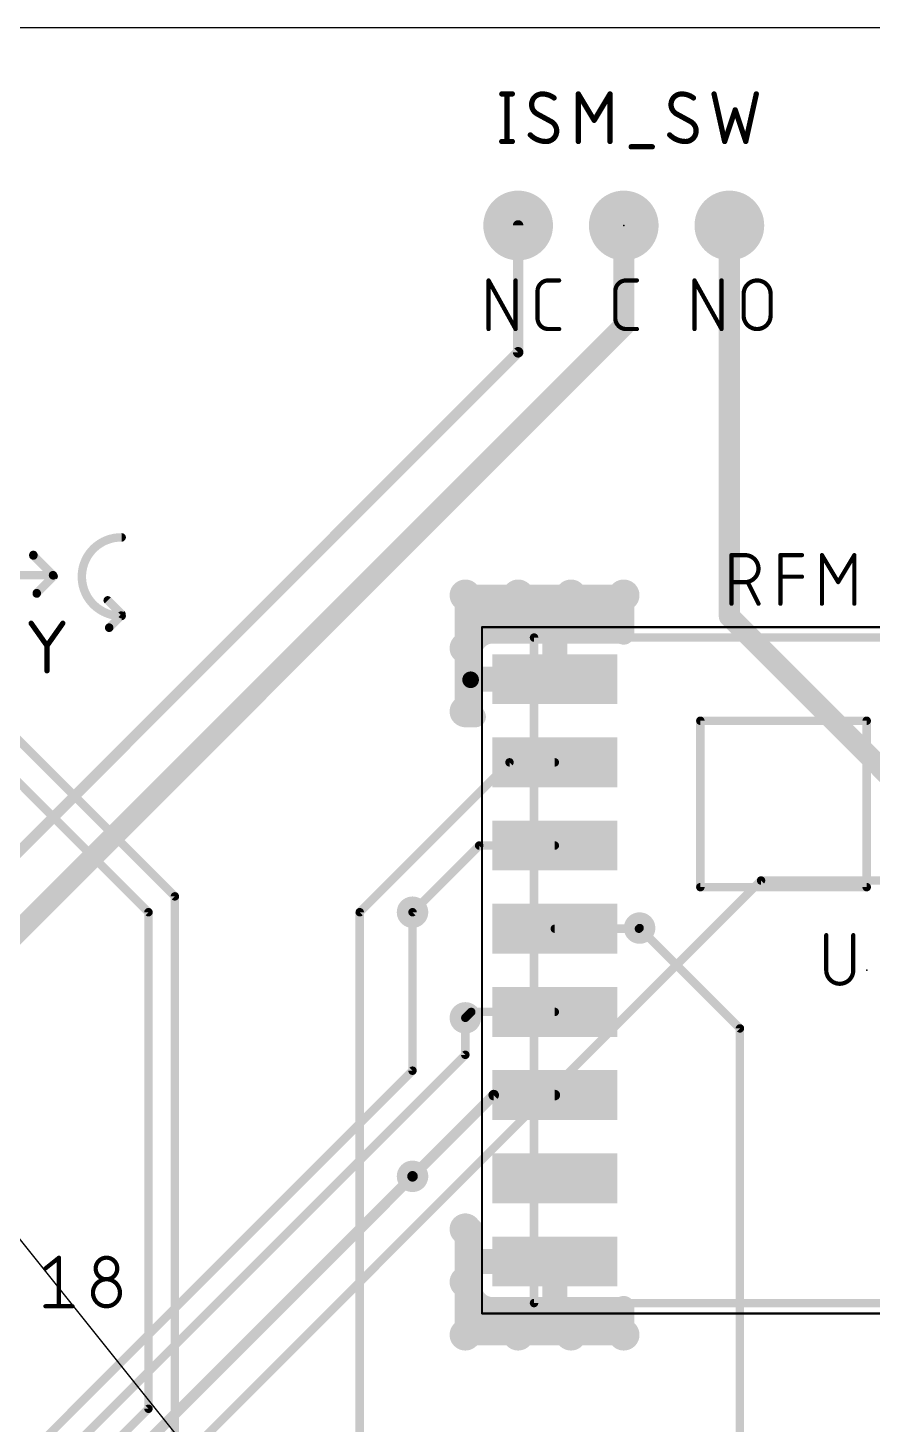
# Model space of a CAD drawing. Extents: x 0 to 102, y 0 to 61.
# Drawn here: x 65.68 to 85.98, y 27.06 to 60.63 of the extents above; entities that cross this region are included whole.
import ezdxf

# ---------------------------------------------------------------- set-up
doc = ezdxf.new("R2010")
doc.units = 0
for name, color, linetype in [('1', 12, 'CONTINUOUS'), ('15', 30, 'CONTINUOUS'), ('16', 132, 'CONTINUOUS'), ('17', 110, 'CONTINUOUS'), ('18', 110, 'CONTINUOUS'), ('19', 53, 'CONTINUOUS'), ('20', 31, 'CONTINUOUS'), ('21', 253, 'CONTINUOUS'), ('23', 53, 'CONTINUOUS'), ('25', 253, 'CONTINUOUS'), ('39', 12, 'CONTINUOUS'), ('51', 253, 'CONTINUOUS')]:
    doc.layers.add(name, color=color, linetype=linetype)

# ---------------------------------------------------------------- blocks, each defined once
blk = doc.blocks.new('RECT')
blk.add_solid([(-0.5, -0.5), (0.5, -0.5), (-0.5, 0.5), (0.5, 0.5)])
blk = doc.blocks.new('ROUNDP')
at = {"const_width": 0.5}
blk.add_lwpolyline([(0, -0.25, 1), (0, 0.25, 1), (0, -0.25)], format="xyb", dxfattribs=at)
blk = doc.blocks.new('ROUNDV')
at = {"const_width": 0.5}
blk.add_lwpolyline([(0, -0.25, 1), (0, 0.25, 1), (0, -0.25)], format="xyb", dxfattribs=at)

msp = doc.modelspace()

# ---------------------------------------------------------------- linework, layer by layer
at = {"layer": '1'}
for points, const_width in [([(82.55, 55.88), (82.55, 46.482)], 0.508), ([(69.215, 39.751), (58.2436, 50.7224)], 0.2032), ([(68.58, 39.37), (57.785, 50.165)], 0.2032), ([(76.2, 44.069), (76.2, 46.99)], 0.508), ([(76.2, 46.99), (80.01, 46.99)], 0.508), ([(80.01, 46.99), (80.01, 46.0566)], 0.508), ([(76.2, 46.736), (80.01, 46.736)], 0.508), ([(82.55, 46.482), (90.059, 38.973)], 0.508), ([(76.2, 46.228), (80.01, 46.228)], 0.508), ([(76.7851, 46.081), (76.6559, 46.0464)], 0.508), ([(78.306, 46.081), (76.7851, 46.081)], 0.508), ([(78.306, 45.019), (78.306, 46.081)], 0.508), ([(79.9189, 46.081), (78.398, 46.081)], 0.508), ([(78.398, 46.081), (78.398, 45.019)], 0.508), ([(80.01, 46.0566), (79.9189, 46.081)], 0.508), ([(76.3786, 45.7691), (76.344, 45.6399)], 0.508), ([(76.4455, 45.8849), (76.3786, 45.7691)], 0.508), ([(76.5401, 45.9795), (76.4455, 45.8849)], 0.508), ([(76.6559, 46.0464), (76.5401, 45.9795)], 0.508), ([(76.2, 45.72), (76.3655, 45.72)], 0.508), ([(76.344, 45.6399), (76.344, 45.019)], 0.508), ([(78.306, 45.72), (78.398, 45.72)], 0.508), ([(76.2, 45.212), (76.344, 45.212)], 0.508), ([(78.306, 45.212), (78.398, 45.212)], 0.508), ([(76.344, 45.019), (78.306, 45.019)], 0.508), ([(78.306, 44.927), (76.344, 44.927)], 0.508), ([(76.344, 44.927), (76.344, 44.3061)], 0.508), ([(78.306, 45.019), (78.306, 44.927)], 0.508), ([(78.398, 45.019), (78.306, 45.019)], 0.508), ([(76.2, 44.704), (76.344, 44.704)], 0.508), ([(76.2, 44.196), (76.3735, 44.196)], 0.508), ([(76.4409, 44.069), (76.2, 44.069)], 0.508), ([(76.344, 44.3061), (76.3786, 44.1769)], 0.508), ([(76.3786, 44.1769), (76.4409, 44.069)], 0.508), ([(77.263, 42.973), (73.66, 39.37)], 0.2032), ([(78.352, 42.973), (77.263, 42.973)], 0.2032), ([(76.533, 40.973), (74.93, 39.37)], 0.2032), ([(78.352, 40.973), (76.533, 40.973)], 0.2032), ([(69.215, 26.797), (69.215, 39.751)], 0.2032), ([(68.58, 27.432), (68.58, 39.37)], 0.2032), ([(73.66, 39.37), (73.66, 22.352)], 0.2032), ([(78.352, 38.973), (80.375, 38.973)], 0.2032), ([(80.375, 38.973), (80.391, 38.989)], 0.2032), ([(76.343, 36.973), (76.2, 36.83)], 0.2032), ([(78.352, 36.973), (76.343, 36.973)], 0.2032), ([(76.883, 34.973), (74.93, 33.02)], 0.254), ([(78.352, 34.973), (76.883, 34.973)], 0.254), ([(76.2, 29.21), (76.2, 31.75)], 0.508), ([(76.2, 31.75), (76.3735, 31.75)], 0.508), ([(76.3735, 31.75), (76.344, 31.6399)], 0.508), ([(76.344, 31.6399), (76.344, 31.019)], 0.508), ([(76.2, 31.496), (76.344, 31.496)], 0.508), ([(76.2, 30.988), (78.306, 30.988)], 0.508), ([(76.344, 31.019), (78.306, 31.019)], 0.508), ([(78.306, 31.019), (78.306, 30.927)], 0.508), ([(78.306, 30.927), (76.344, 30.927)], 0.508), ([(76.344, 30.927), (76.344, 30.3061)], 0.508), ([(78.306, 29.865), (78.306, 30.927)], 0.508), ([(78.306, 30.927), (78.398, 30.927)], 0.508), ([(78.398, 30.927), (78.398, 29.865)], 0.508), ([(76.2, 30.48), (76.344, 30.48)], 0.508), ([(76.344, 30.3061), (76.3786, 30.1769)], 0.508), ([(78.306, 30.48), (78.398, 30.48)], 0.508), ([(76.2, 29.972), (76.5346, 29.972)], 0.508), ([(76.3786, 30.1769), (76.4455, 30.0611)], 0.508), ([(76.4455, 30.0611), (76.5401, 29.9665)], 0.508), ([(76.5401, 29.9665), (76.6559, 29.8996)], 0.508), ([(78.306, 29.972), (78.398, 29.972)], 0.508), ([(76.6559, 29.8996), (76.7851, 29.865)], 0.508), ([(76.7851, 29.865), (78.306, 29.865)], 0.508), ([(78.398, 29.865), (79.9189, 29.865)], 0.508), ([(79.9189, 29.865), (80.01, 29.8894)], 0.508), ([(80.01, 29.8894), (80.01, 29.21)], 0.508), ([(76.2, 29.464), (80.01, 29.464)], 0.508), ([(80.01, 29.21), (76.2, 29.21)], 0.508), ([(60.96, 19.812), (68.58, 27.432)], 0.2032)]:
    msp.add_lwpolyline(points, dxfattribs=dict(at, const_width=const_width))
for points, const_width in [([(82.677, 55.88, 1), (82.423, 55.88)], 0.254), ([(76.327, 46.99, 1), (76.073, 46.99)], 0.254), ([(76.2, 47.117, 1), (76.2, 46.863)], 0.254), ([(80.137, 46.99, 1), (79.883, 46.99)], 0.254), ([(80.01, 46.863, 1), (80.01, 47.117)], 0.254), ([(76.2, 46.863, 1), (76.2, 46.609)], 0.254), ([(80.01, 46.609, 1), (80.01, 46.863)], 0.254), ([(82.6398, 46.5718, 1), (82.4602, 46.3922)], 0.254), ([(76.2, 46.355, 1), (76.2, 46.101)], 0.254), ([(76.7851, 46.208, 1), (76.7851, 45.954)], 0.254), ([(76.818, 45.9583, 1), (76.7522, 46.2037)], 0.254), ([(78.433, 46.081, 1), (78.179, 46.081)], 0.254), ([(78.398, 46.208, 1), (78.398, 45.954)], 0.254), ([(78.525, 46.081, 1), (78.271, 46.081)], 0.254), ([(78.306, 45.954, 1), (78.306, 46.208)], 0.254), ([(79.9517, 46.2037, 1), (79.886, 45.9583)], 0.254), ([(79.9189, 45.954, 1), (79.9189, 46.208)], 0.254), ([(80.01, 46.101, 1), (80.01, 46.355)], 0.254), ([(82.423, 46.482, 1), (82.677, 46.482)], 0.254), ([(76.5013, 45.7362, 1), (76.2559, 45.8019)], 0.254), ([(76.3557, 45.9747, 1), (76.5353, 45.7951)], 0.254), ([(76.5555, 45.8214, 1), (76.3355, 45.9484)], 0.254), ([(76.4766, 46.0895, 1), (76.6036, 45.8695)], 0.254), ([(76.6299, 45.8897, 1), (76.4503, 46.0693)], 0.254), ([(76.623, 46.1691, 1), (76.6888, 45.9237)], 0.254), ([(76.7194, 45.9364, 1), (76.5924, 46.1564)], 0.254), ([(79.883, 46.0566, 1), (80.137, 46.0566)], 0.254), ([(79.9771, 45.9339, 1), (80.0429, 46.1793)], 0.254), ([(76.2, 45.847, 1), (76.2, 45.593)], 0.254), ([(76.471, 45.6399, 1), (76.217, 45.6399)], 0.254), ([(76.2213, 45.6727, 1), (76.4667, 45.607)], 0.254), ([(76.2686, 45.8326, 1), (76.4886, 45.7056)], 0.254), ([(76.3655, 45.593, 1), (76.3655, 45.847)], 0.254), ([(78.306, 45.847, 1), (78.306, 45.593)], 0.254), ([(78.398, 45.593, 1), (78.398, 45.847)], 0.254), ([(76.2, 45.339, 1), (76.2, 45.085)], 0.254), ([(76.344, 45.085, 1), (76.344, 45.339)], 0.254), ([(78.306, 45.339, 1), (78.306, 45.085)], 0.254), ([(78.398, 45.085, 1), (78.398, 45.339)], 0.254), ([(76.344, 45.146, 1), (76.344, 44.892)], 0.254), ([(76.344, 45.054, 1), (76.344, 44.8)], 0.254), ([(76.471, 44.927, 1), (76.217, 44.927)], 0.254), ([(76.217, 45.019, 1), (76.471, 45.019)], 0.254), ([(78.433, 45.019, 1), (78.179, 45.019)], 0.254), ([(78.306, 45.146, 1), (78.306, 44.892)], 0.254), ([(78.179, 45.019, 1), (78.433, 45.019)], 0.254), ([(78.179, 44.927, 1), (78.433, 44.927)], 0.254), ([(78.271, 45.019, 1), (78.525, 45.019)], 0.254), ([(78.306, 44.892, 1), (78.306, 45.146)], 0.254), ([(78.306, 44.8, 1), (78.306, 45.054)], 0.254), ([(78.398, 44.892, 1), (78.398, 45.146)], 0.254), ([(76.2, 44.831, 1), (76.2, 44.577)], 0.254), ([(76.344, 44.577, 1), (76.344, 44.831)], 0.254), ([(76.2, 44.323, 1), (76.2, 44.069)], 0.254), ([(76.2, 44.196, 1), (76.2, 43.942)], 0.254), ([(76.4667, 44.339, 1), (76.2213, 44.2732)], 0.254), ([(76.217, 44.3061, 1), (76.471, 44.3061)], 0.254), ([(76.4886, 44.2404, 1), (76.2686, 44.1134)], 0.254), ([(76.2559, 44.144, 1), (76.5013, 44.2098)], 0.254), ([(76.3735, 44.069, 1), (76.3735, 44.323)], 0.254), ([(76.4409, 43.942, 1), (76.4409, 44.196)], 0.254), ([(76.073, 44.069, 1), (76.327, 44.069)], 0.254), ([(76.3309, 44.0055, 1), (76.5509, 44.1325)], 0.254), ([(77.263, 43.0238, 1), (77.263, 42.9222)], 0.1016), ([(77.2989, 42.9371, 1), (77.2271, 43.0089)], 0.1016), ([(78.352, 42.9222, 1), (78.352, 43.0238)], 0.1016), ([(76.533, 41.0238, 1), (76.533, 40.9222)], 0.1016), ([(76.5689, 40.9371, 1), (76.4971, 41.0089)], 0.1016), ([(78.352, 40.9222, 1), (78.352, 41.0238)], 0.1016), ([(69.2658, 39.751, 1), (69.1642, 39.751)], 0.1016), ([(69.1791, 39.7151, 1), (69.2509, 39.7869)], 0.1016), ([(68.6308, 39.37, 1), (68.5292, 39.37)], 0.1016), ([(68.5441, 39.3341, 1), (68.6159, 39.4059)], 0.1016), ([(73.7108, 39.37, 1), (73.6092, 39.37)], 0.1016), ([(73.6241, 39.4059, 1), (73.6959, 39.3341)], 0.1016), ([(74.8941, 39.4059, 1), (74.9659, 39.3341)], 0.1016), ([(78.352, 39.0238, 1), (78.352, 38.9222)], 0.1016), ([(80.3391, 39.0089, 1), (80.4109, 38.9371)], 0.1016), ([(80.4269, 38.9531, 1), (80.3551, 39.0249)], 0.1016), ([(80.375, 38.9222, 1), (80.375, 39.0238)], 0.1016), ([(76.343, 37.0238, 1), (76.343, 36.9222)], 0.1016), ([(76.3789, 36.9371, 1), (76.3071, 37.0089)], 0.1016), ([(78.352, 36.9222, 1), (78.352, 37.0238)], 0.1016), ([(76.1641, 36.8659, 1), (76.2359, 36.7941)], 0.1016), ([(76.883, 35.0365, 1), (76.883, 34.9095)], 0.127), ([(76.9279, 34.9281, 1), (76.8381, 35.0179)], 0.127), ([(78.352, 34.9095, 1), (78.352, 35.0365)], 0.127), ([(74.8851, 33.0649, 1), (74.9749, 32.9751)], 0.127), ([(76.327, 31.75, 1), (76.073, 31.75)], 0.254), ([(76.2, 31.877, 1), (76.2, 31.623)], 0.254), ([(76.471, 31.6399, 1), (76.217, 31.6399)], 0.254), ([(76.4962, 31.7171, 1), (76.2508, 31.7829)], 0.254), ([(76.3735, 31.623, 1), (76.3735, 31.877)], 0.254), ([(76.2, 31.623, 1), (76.2, 31.369)], 0.254), ([(76.2213, 31.6727, 1), (76.4667, 31.607)], 0.254), ([(76.344, 31.369, 1), (76.344, 31.623)], 0.254), ([(76.2, 31.115, 1), (76.2, 30.861)], 0.254), ([(76.344, 31.146, 1), (76.344, 30.892)], 0.254), ([(78.433, 31.019, 1), (78.179, 31.019)], 0.254), ([(78.306, 30.892, 1), (78.306, 31.146)], 0.254), ([(78.306, 30.861, 1), (78.306, 31.115)], 0.254), ([(76.344, 31.054, 1), (76.344, 30.8)], 0.254), ([(76.471, 30.927, 1), (76.217, 30.927)], 0.254), ([(76.217, 31.019, 1), (76.471, 31.019)], 0.254), ([(78.433, 30.927, 1), (78.179, 30.927)], 0.254), ([(78.306, 31.054, 1), (78.306, 30.8)], 0.254), ([(78.179, 30.927, 1), (78.433, 30.927)], 0.254), ([(78.525, 30.927, 1), (78.271, 30.927)], 0.254), ([(78.306, 30.8, 1), (78.306, 31.054)], 0.254), ([(78.398, 30.8, 1), (78.398, 31.054)], 0.254), ([(76.2, 30.607, 1), (76.2, 30.353)], 0.254), ([(76.4667, 30.339, 1), (76.2213, 30.2732)], 0.254), ([(76.344, 30.353, 1), (76.344, 30.607)], 0.254), ([(78.306, 30.607, 1), (78.306, 30.353)], 0.254), ([(78.398, 30.353, 1), (78.398, 30.607)], 0.254), ([(76.2, 30.099, 1), (76.2, 29.845)], 0.254), ([(76.217, 30.3061, 1), (76.471, 30.3061)], 0.254), ([(76.4886, 30.2404, 1), (76.2686, 30.1134)], 0.254), ([(76.2559, 30.144, 1), (76.5013, 30.2098)], 0.254), ([(76.5353, 30.1509, 1), (76.3557, 29.9713)], 0.254), ([(76.3355, 29.9976, 1), (76.5555, 30.1246)], 0.254), ([(76.6036, 30.0765, 1), (76.4766, 29.8565)], 0.254), ([(76.5346, 29.845, 1), (76.5346, 30.099)], 0.254), ([(78.306, 30.099, 1), (78.306, 29.845)], 0.254), ([(78.398, 29.845, 1), (78.398, 30.099)], 0.254), ([(76.4503, 29.8767, 1), (76.6299, 30.0563)], 0.254), ([(76.6888, 30.0223, 1), (76.623, 29.7769)], 0.254), ([(76.5924, 29.7896, 1), (76.7194, 30.0096)], 0.254), ([(76.7851, 29.992, 1), (76.7851, 29.738)], 0.254), ([(76.7522, 29.7423, 1), (76.818, 29.9877)], 0.254), ([(78.179, 29.865, 1), (78.433, 29.865)], 0.254), ([(78.398, 29.992, 1), (78.398, 29.738)], 0.254), ([(78.271, 29.865, 1), (78.525, 29.865)], 0.254), ([(78.306, 29.738, 1), (78.306, 29.992)], 0.254), ([(79.886, 29.9877, 1), (79.9517, 29.7423)], 0.254), ([(80.137, 29.8894, 1), (79.883, 29.8894)], 0.254), ([(79.9189, 29.738, 1), (79.9189, 29.992)], 0.254), ([(80.0429, 29.7667, 1), (79.9771, 30.0121)], 0.254), ([(76.2, 29.591, 1), (76.2, 29.337)], 0.254), ([(80.01, 29.337, 1), (80.01, 29.591)], 0.254), ([(76.2, 29.337, 1), (76.2, 29.083)], 0.254), ([(76.073, 29.21, 1), (76.327, 29.21)], 0.254), ([(79.883, 29.21, 1), (80.137, 29.21)], 0.254), ([(80.01, 29.083, 1), (80.01, 29.337)], 0.254), ([(68.6159, 27.3961, 1), (68.5441, 27.4679)], 0.1016), ([(68.5292, 27.432, 1), (68.6308, 27.432)], 0.1016)]:
    msp.add_lwpolyline(points, format="xyb", dxfattribs=dict(at, const_width=const_width))
at = {"layer": '15'}
for points, const_width in [([(83.312, 40.132), (55.88, 12.7)], 0.2032), ([(95.504, 40.132), (83.312, 40.132)], 0.2032), ([(74.93, 39.37), (74.93, 35.56)], 0.2032), ([(76.2, 36.83), (76.2, 35.941)], 0.2032), ([(76.2, 35.941), (52.959, 12.7)], 0.2032), ([(74.93, 35.56), (57.658, 18.288)], 0.2032), ([(74.93, 33.02), (53.34, 11.43)], 0.254)]:
    msp.add_lwpolyline(points, dxfattribs=dict(at, const_width=const_width))
for points, const_width in [([(83.312, 40.1828, 1), (83.312, 40.0812)], 0.1016), ([(83.3479, 40.0961, 1), (83.2761, 40.1679)], 0.1016), ([(74.9808, 39.37, 1), (74.8792, 39.37)], 0.1016), ([(76.2508, 36.83, 1), (76.1492, 36.83)], 0.1016), ([(76.1492, 35.941, 1), (76.2508, 35.941)], 0.1016), ([(76.2359, 35.9051, 1), (76.1641, 35.9769)], 0.1016), ([(74.8792, 35.56, 1), (74.9808, 35.56)], 0.1016), ([(74.9659, 35.5241, 1), (74.8941, 35.5959)], 0.1016), ([(74.9749, 32.9751, 1), (74.8851, 33.0649)], 0.127)]:
    msp.add_lwpolyline(points, format="xyb", dxfattribs=dict(at, const_width=const_width))
at = {"layer": '16'}
for points, const_width in [([(80.01, 53.467), (80.01, 55.88)], 0.508), ([(77.47, 55.88), (77.47, 52.832)], 0.254), ([(62.23, 35.687), (80.01, 53.467)], 0.508), ([(77.47, 52.832), (64.77, 40.132)], 0.254), ([(80.391, 38.989), (82.804, 36.576)], 0.2032), ([(82.804, 36.576), (82.804, 22.225)], 0.2032)]:
    msp.add_lwpolyline(points, dxfattribs=dict(at, const_width=const_width))
for points, const_width in [([(80.137, 55.88, 1), (79.883, 55.88)], 0.254), ([(77.5335, 55.88, 1), (77.4065, 55.88)], 0.127), ([(80.0998, 53.3772, 1), (79.9202, 53.5568)], 0.254), ([(79.883, 53.467, 1), (80.137, 53.467)], 0.254), ([(77.4065, 52.832, 1), (77.5335, 52.832)], 0.127), ([(77.5149, 52.7871, 1), (77.4251, 52.8769)], 0.127), ([(80.4269, 39.0249, 1), (80.3551, 38.9531)], 0.1016), ([(82.8548, 36.576, 1), (82.7532, 36.576)], 0.1016), ([(82.7681, 36.5401, 1), (82.8399, 36.6119)], 0.1016)]:
    msp.add_lwpolyline(points, format="xyb", dxfattribs=dict(at, const_width=const_width))
at = {"layer": '19'}
msp.add_line((62.23, 35.56), (70.778, 24.892), dxfattribs=at)
at = {"layer": '20'}
msp.add_line((101.58, 60.63), (0, 60.63), dxfattribs=at)
at = {"layer": '21', "const_width": 0.2032}
for points in [[(77.852, 45.973), (93.852, 45.973)], [(93.852, 29.973), (77.852, 29.973)]]:
    msp.add_lwpolyline(points, dxfattribs=at)
at = {"layer": '21'}
for points, const_width in [([(77.852, 46.0238, 1), (77.852, 45.9222)], 0.1016), ([(76.327, 44.858, 1), (76.327, 45.058, 1), (76.327, 44.858)], 0.2), ([(77.852, 30.0238, 1), (77.852, 29.9222)], 0.1016)]:
    msp.add_lwpolyline(points, format="xyb", dxfattribs=dict(at, const_width=const_width))
at = {"layer": '23'}
for p in [(80.01, 55.88), (85.852, 37.973)]:
    msp.add_point(p, dxfattribs=at)
at = {"layer": '25'}
for points, const_width in [([(77.0763, 59.0741, 1), (77.0763, 59.0106)], 0.0635), ([(77.2351, 59.0423, 1), (77.1715, 59.0423)], 0.0635), ([(77.3303, 59.0106, 1), (77.3303, 59.0741)], 0.0635), ([(78.0478, 59.0423, 0.4142), (77.7939, 58.7883)], 0.127), ([(78.0478, 59.0741, 1), (78.0479, 59.0106)], 0.0635), ([(78.3336, 58.9471, 0.1623), (78.0478, 59.0423)], 0.127), ([(78.0478, 59.0106, 1), (78.0478, 59.0741)], 0.0635), ([(78.9496, 59.0423, 1), (78.886, 59.0423)], 0.0635), ([(78.945, 59.0586, 1), (78.8906, 59.026)], 0.0635), ([(79.7116, 59.0423, 1), (79.648, 59.0423)], 0.0635), ([(79.707, 59.026, 1), (79.6526, 59.0586)], 0.0635), ([(81.4006, 59.0423, 0.4142), (81.1467, 58.7883)], 0.127), ([(81.4006, 59.0741, 1), (81.4007, 59.0106)], 0.0635), ([(81.6864, 58.9471, 0.1623), (81.4006, 59.0423)], 0.127), ([(81.4006, 59.0106, 1), (81.4006, 59.0741)], 0.0635), ([(82.2127, 59.0492, 1), (82.1507, 59.0354)], 0.0635), ([(83.2287, 59.0354, 1), (83.1667, 59.0492)], 0.0635), ([(77.7939, 58.7883, 0.2656), (77.9209, 58.5661)], 0.127), ([(77.8256, 58.7883, 1), (77.7621, 58.7883)], 0.0635), ([(77.7621, 58.7883, 1), (77.8256, 58.7883)], 0.0635), ([(78.3145, 58.9217, 1), (78.3527, 58.9724)], 0.0635), ([(81.1467, 58.7883, 0.2656), (81.2737, 58.5661)], 0.127), ([(81.1784, 58.7883, 1), (81.1149, 58.7883)], 0.0635), ([(81.1149, 58.7883, 1), (81.1784, 58.7883)], 0.0635), ([(81.6673, 58.9217, 1), (81.7055, 58.9724)], 0.0635), ([(77.9361, 58.5939, 1), (77.9056, 58.5382)], 0.0635), ([(77.9047, 58.5387, 1), (77.937, 58.5934)], 0.0635), ([(78.3971, 58.1533, 0.2656), (78.2701, 58.3756)], 0.127), ([(78.2862, 58.4029, 1), (78.254, 58.3482)], 0.0635), ([(78.2549, 58.3477, 1), (78.2853, 58.4034)], 0.0635), ([(79.2716, 58.4236, 1), (79.326, 58.391)], 0.0635), ([(79.2716, 58.391, 1), (79.326, 58.4236)], 0.0635), ([(81.2889, 58.5939, 1), (81.2584, 58.5382)], 0.0635), ([(81.2575, 58.5387, 1), (81.2898, 58.5934)], 0.0635), ([(81.7499, 58.1533, 0.2656), (81.6229, 58.3756)], 0.127), ([(81.639, 58.4029, 1), (81.6068, 58.3482)], 0.0635), ([(81.6077, 58.3477, 1), (81.6381, 58.4034)], 0.0635), ([(82.7198, 58.6713, 1), (82.6596, 58.6513)], 0.0635), ([(82.7198, 58.6513, 1), (82.6596, 58.6713)], 0.0635), ([(77.7621, 58.0581, 0.2), (78.1431, 57.8993)], 0.127), ([(77.7846, 58.0804, 1), (77.7396, 58.0357)], 0.0635), ([(78.1431, 57.8993, 0.4142), (78.3971, 58.1533)], 0.127), ([(78.4289, 58.1533, 1), (78.3654, 58.1533)], 0.0635), ([(78.3654, 58.1533, 1), (78.4289, 58.1533)], 0.0635), ([(81.1149, 58.0581, 0.2), (81.4959, 57.8993)], 0.127), ([(81.1374, 58.0804, 1), (81.0924, 58.0357)], 0.0635), ([(81.4959, 57.8993, 0.4142), (81.7499, 58.1533)], 0.127), ([(81.7817, 58.1533, 1), (81.7182, 58.1533)], 0.0635), ([(81.7182, 58.1533, 1), (81.7817, 58.1533)], 0.0635), ([(77.0763, 57.9311, 1), (77.0763, 57.8676)], 0.0635), ([(77.1715, 57.8993, 1), (77.2351, 57.8993)], 0.0635), ([(77.3303, 57.8676, 1), (77.3303, 57.9311)], 0.0635), ([(78.1431, 57.9311, 1), (78.1431, 57.8676)], 0.0635), ([(78.1431, 57.8676, 1), (78.1431, 57.9311)], 0.0635), ([(78.886, 57.8993, 1), (78.9496, 57.8993)], 0.0635), ([(79.648, 57.8993, 1), (79.7116, 57.8993)], 0.0635), ([(80.1878, 57.8041, 1), (80.1878, 57.7405)], 0.0635), ([(80.6958, 57.7405, 1), (80.6958, 57.8041)], 0.0635), ([(81.4959, 57.9311, 1), (81.4959, 57.8676)], 0.0635), ([(81.4959, 57.8676, 1), (81.4959, 57.9311)], 0.0635), ([(82.4056, 57.9093, 1), (82.4658, 57.8893)], 0.0635), ([(82.4047, 57.8924, 1), (82.4667, 57.9062)], 0.0635), ([(82.9127, 57.9062, 1), (82.9747, 57.8924)], 0.0635), ([(82.9136, 57.8893, 1), (82.9738, 57.9093)], 0.0635), ([(76.7842, 54.5592, 1), (76.7334, 54.5592)], 0.0508), ([(76.781, 54.5715, 1), (76.7366, 54.5469)], 0.0508), ([(77.4333, 54.5592, 1), (77.3825, 54.5592)], 0.0508), ([(78.1962, 54.5592, 0.4142), (77.9366, 54.2996)], 0.1016), ([(78.1962, 54.5846, 1), (78.1962, 54.5338)], 0.0508), ([(78.1962, 54.5338, 1), (78.1962, 54.5846)], 0.0508), ([(78.4559, 54.5338, 1), (78.4559, 54.5846)], 0.0508), ([(80.0664, 54.5592, 0.4142), (79.8068, 54.2996)], 0.1016), ([(80.0664, 54.5846, 1), (80.0664, 54.5338)], 0.0508), ([(80.0664, 54.5338, 1), (80.0664, 54.5846)], 0.0508), ([(80.3261, 54.5338, 1), (80.3261, 54.5846)], 0.0508), ([(81.7372, 54.5592, 1), (81.6864, 54.5592)], 0.0508), ([(81.734, 54.5715, 1), (81.6896, 54.5469)], 0.0508), ([(82.3863, 54.5592, 1), (82.3355, 54.5592)], 0.0508), ([(83.542, 54.2346, 1), (82.8929, 54.2346)], 0.1016), ([(77.962, 54.2996, 1), (77.9112, 54.2996)], 0.0508), ([(77.9112, 54.2996, 1), (77.962, 54.2996)], 0.0508), ([(79.8322, 54.2996, 1), (79.7814, 54.2996)], 0.0508), ([(79.7814, 54.2996, 1), (79.8322, 54.2996)], 0.0508), ([(82.9183, 54.2346, 1), (82.8675, 54.2346)], 0.0508), ([(82.8675, 54.2346, 1), (82.9183, 54.2346)], 0.0508), ([(83.5674, 54.2346, 1), (83.5166, 54.2346)], 0.0508), ([(83.5166, 54.2346, 1), (83.5674, 54.2346)], 0.0508), ([(82.8929, 53.7154, 1), (83.542, 53.7154)], 0.1016), ([(82.9183, 53.7154, 1), (82.8675, 53.7154)], 0.0508), ([(82.8675, 53.7154, 1), (82.9183, 53.7154)], 0.0508), ([(83.5674, 53.7154, 1), (83.5166, 53.7154)], 0.0508), ([(83.5166, 53.7154, 1), (83.5674, 53.7154)], 0.0508), ([(76.7334, 53.3908, 1), (76.7842, 53.3908)], 0.0508), ([(77.3825, 53.3908, 1), (77.4333, 53.3908)], 0.0508), ([(77.3857, 53.3785, 1), (77.4301, 53.4031)], 0.0508), ([(77.9366, 53.6504, 0.4142), (78.1962, 53.3908)], 0.1016), ([(77.962, 53.6504, 1), (77.9112, 53.6504)], 0.0508), ([(77.9112, 53.6504, 1), (77.962, 53.6504)], 0.0508), ([(78.1962, 53.4162, 1), (78.1962, 53.3654)], 0.0508), ([(78.1962, 53.3654, 1), (78.1962, 53.4162)], 0.0508), ([(78.4559, 53.3654, 1), (78.4559, 53.4162)], 0.0508), ([(79.8068, 53.6504, 0.4142), (80.0664, 53.3908)], 0.1016), ([(79.8322, 53.6504, 1), (79.7814, 53.6504)], 0.0508), ([(79.7814, 53.6504, 1), (79.8322, 53.6504)], 0.0508), ([(80.0664, 53.4162, 1), (80.0664, 53.3654)], 0.0508), ([(80.0664, 53.3654, 1), (80.0664, 53.4162)], 0.0508), ([(80.3261, 53.3654, 1), (80.3261, 53.4162)], 0.0508), ([(81.6864, 53.3908, 1), (81.7372, 53.3908)], 0.0508), ([(82.3355, 53.3908, 1), (82.3863, 53.3908)], 0.0508), ([(82.3387, 53.3785, 1), (82.3831, 53.4031)], 0.0508), ([(67.9348, 48.3819, 1.0135), (67.9348, 46.4922)], 0.2032), ([(67.9342, 48.3311, 1), (67.9355, 48.4327)], 0.1016), ([(65.8622, 47.9603, 1), (65.7606, 47.9603)], 0.1016), ([(65.8473, 47.981, 1), (65.7755, 47.9091)], 0.1016), ([(82.6262, 47.9552, 1), (82.5754, 47.9552)], 0.0508), ([(82.6008, 47.9806, 1), (82.6008, 47.9298)], 0.0508), ([(82.9254, 47.3061, 1), (82.9254, 47.9552)], 0.1016), ([(82.9254, 47.9806, 1), (82.9254, 47.9298)], 0.0508), ([(82.9254, 47.9298, 1), (82.9254, 47.9806)], 0.0508), ([(83.8022, 47.9552, 1), (83.7514, 47.9552)], 0.0508), ([(83.7768, 47.9806, 1), (83.7768, 47.9298)], 0.0508), ([(84.2961, 47.9298, 1), (84.2961, 47.9806)], 0.0508), ([(84.8018, 47.9552, 1), (84.751, 47.9552)], 0.0508), ([(84.7982, 47.9683, 1), (84.7546, 47.9421)], 0.0508), ([(85.5808, 47.9552, 1), (85.53, 47.9552)], 0.0508), ([(85.5771, 47.9421, 1), (85.5336, 47.9683)], 0.0508), ([(65.7606, 47.945, 1), (65.8622, 47.945)], 0.1016), ([(66.3198, 47.5085, 1), (66.2479, 47.4367)], 0.1016), ([(66.2479, 47.4367, 1), (66.3198, 47.5085)], 0.1016), ([(66.253, 47.4316, 1), (66.3248, 47.5034)], 0.1016), ([(66.335, 47.4113, 1), (66.2632, 47.4831)], 0.1016), ([(66.2838, 47.4218, 1), (66.2838, 47.5234)], 0.1016), ([(82.6008, 47.3315, 1), (82.6008, 47.2807)], 0.0508), ([(82.9254, 47.3315, 1), (82.9254, 47.2807)], 0.0508), ([(82.9254, 47.2807, 1), (82.9254, 47.3315)], 0.0508), ([(83.013, 47.3174, 1), (82.9675, 47.2947)], 0.0508), ([(83.7768, 47.4613, 1), (83.7768, 47.4105)], 0.0508), ([(84.2961, 47.4105, 1), (84.2961, 47.4613)], 0.0508), ([(85.1441, 47.3192, 1), (85.1877, 47.293)], 0.0508), ([(85.1441, 47.293, 1), (85.1877, 47.3192)], 0.0508), ([(65.9435, 47.0408, 1), (65.8419, 47.0408)], 0.1016), ([(65.8568, 47.0767, 1), (65.9286, 47.0049)], 0.1016), ([(65.8419, 47.0306, 1), (65.9435, 47.0306)], 0.1016), ([(67.6355, 46.904, 1), (67.5636, 46.8322)], 0.1016), ([(82.5754, 46.7868, 1), (82.6262, 46.7868)], 0.0508), ([(83.2272, 46.7754, 1), (83.2726, 46.7982)], 0.0508), ([(83.7514, 46.7868, 1), (83.8022, 46.7868)], 0.0508), ([(84.751, 46.7868, 1), (84.8018, 46.7868)], 0.0508), ([(85.53, 46.7868, 1), (85.5808, 46.7868)], 0.0508), ([(65.784, 46.3352, 1), (65.7321, 46.2986)], 0.0635), ([(66.546, 46.2986, 1), (66.4941, 46.3352)], 0.0635), ([(67.9606, 46.4664, 1), (67.8888, 46.5382)], 0.1016), ([(67.8938, 46.502, 1), (67.9657, 46.5738)], 0.1016), ([(67.9355, 46.4414, 1), (67.9342, 46.543)], 0.1016), ([(67.6859, 46.2128, 1), (67.5843, 46.2128)], 0.1016), ([(67.5992, 46.2487, 1), (67.671, 46.1768)], 0.1016), ([(67.5843, 46.2077, 1), (67.6859, 46.2077)], 0.1016), ([(66.1708, 45.7771, 1), (66.1073, 45.7771)], 0.0635), ([(66.1131, 45.7955, 1), (66.165, 45.7588)], 0.0635), ([(66.1131, 45.7588, 1), (66.165, 45.7955)], 0.0635), ([(66.1073, 45.1739, 1), (66.1708, 45.1739)], 0.0635), ([(84.9055, 38.8179, 1), (84.8547, 38.8179)], 0.0508), ([(85.5546, 38.8179, 1), (85.5038, 38.8179)], 0.0508), ([(84.8801, 37.9741, 1), (85.5292, 37.9741)], 0.1016), ([(84.9055, 37.9741, 1), (84.8547, 37.9741)], 0.0508), ([(84.8547, 37.9741, 1), (84.9055, 37.9741)], 0.0508), ([(85.5546, 37.9741, 1), (85.5038, 37.9741)], 0.0508), ([(85.5038, 37.9741, 1), (85.5546, 37.9741)], 0.0508), ([(66.452, 31.0642, 1), (66.4012, 31.0642)], 0.0508), ([(66.4425, 31.0444, 1), (66.4108, 31.084)], 0.0508), ([(67.8293, 30.8046, 1), (67.31, 30.8046)], 0.1016), ([(66.0862, 30.8244, 1), (66.118, 30.7847)], 0.0508), ([(67.8942, 30.2204, 1), (67.2451, 30.2204)], 0.1016), ([(67.31, 30.8046, 1), (67.8293, 30.8046)], 0.1016), ([(67.3354, 30.8046, 1), (67.2846, 30.8046)], 0.0508), ([(67.2846, 30.8046, 1), (67.3354, 30.8046)], 0.0508), ([(67.8547, 30.8046, 1), (67.8039, 30.8046)], 0.0508), ([(67.8039, 30.8046, 1), (67.8547, 30.8046)], 0.0508), ([(67.2451, 30.2204, 1), (67.8942, 30.2204)], 0.1016), ([(67.2705, 30.2204, 1), (67.2197, 30.2204)], 0.0508), ([(67.2197, 30.2204, 1), (67.2705, 30.2204)], 0.0508), ([(67.9196, 30.2204, 1), (67.8688, 30.2204)], 0.0508), ([(67.8688, 30.2204, 1), (67.9196, 30.2204)], 0.0508), ([(66.1021, 29.9212, 1), (66.1021, 29.8704)], 0.0508), ([(66.4012, 29.8958, 1), (66.452, 29.8958)], 0.0508), ([(66.7512, 29.8704, 1), (66.7512, 29.9212)], 0.0508)]:
    msp.add_lwpolyline(points, format="xyb", dxfattribs=dict(at, const_width=const_width))
for points, const_width in [([(77.0763, 59.0423), (77.3303, 59.0423)], 0.127), ([(77.2033, 59.0423), (77.2033, 57.8993)], 0.127), ([(78.9178, 57.8993), (78.9178, 59.0423)], 0.127), ([(78.9178, 59.0423), (79.2988, 58.4073)], 0.127), ([(79.2988, 58.4073), (79.6798, 59.0423)], 0.127), ([(79.6798, 59.0423), (79.6798, 57.8993)], 0.127), ([(82.1817, 59.0423), (82.4357, 57.8993)], 0.127), ([(82.9437, 57.8993), (83.1977, 59.0423)], 0.127), ([(78.2701, 58.3756), (77.9209, 58.5661)], 0.127), ([(81.6229, 58.3756), (81.2737, 58.5661)], 0.127), ([(82.4357, 57.8993), (82.6897, 58.6613)], 0.127), ([(82.6897, 58.6613), (82.9437, 57.8993)], 0.127), ([(77.0763, 57.8993), (77.3303, 57.8993)], 0.127), ([(80.1878, 57.7723), (80.6958, 57.7723)], 0.127), ([(76.7588, 53.3908), (76.7588, 54.5592)], 0.1016), ([(76.7588, 54.5592), (77.4079, 53.3908)], 0.1016), ([(77.4079, 53.3908), (77.4079, 54.5592)], 0.1016), ([(78.1962, 54.5592), (78.4559, 54.5592)], 0.1016), ([(80.0664, 54.5592), (80.3261, 54.5592)], 0.1016), ([(81.7118, 53.3908), (81.7118, 54.5592)], 0.1016), ([(81.7118, 54.5592), (82.3609, 53.3908)], 0.1016), ([(82.3609, 53.3908), (82.3609, 54.5592)], 0.1016), ([(77.9366, 53.6504), (77.9366, 54.2996)], 0.1016), ([(79.8068, 53.6504), (79.8068, 54.2996)], 0.1016), ([(82.8929, 53.7154), (82.8929, 54.2346)], 0.1016), ([(83.542, 54.2346), (83.542, 53.7154)], 0.1016), ([(78.4559, 53.3908), (78.1962, 53.3908)], 0.1016), ([(80.3261, 53.3908), (80.0664, 53.3908)], 0.1016), ([(65.8114, 47.945), (65.8114, 47.9603)], 0.2032), ([(66.2838, 47.4726), (65.8114, 47.945)], 0.2032), ([(82.6008, 46.7868), (82.6008, 47.9552)], 0.1016), ([(82.6008, 47.9552), (82.9254, 47.9552)], 0.1016), ([(83.7768, 46.7868), (83.7768, 47.9552)], 0.1016), ([(83.7768, 47.9552), (84.2961, 47.9552)], 0.1016), ([(84.7764, 46.7868), (84.7764, 47.9552)], 0.1016), ([(84.7764, 47.9552), (85.1659, 47.3061)], 0.1016), ([(85.1659, 47.3061), (85.5554, 47.9552)], 0.1016), ([(85.5554, 47.9552), (85.5554, 46.7868)], 0.1016), ([(62.4992, 47.4726), (66.2838, 47.4726)], 0.2032), ([(66.2991, 47.4472), (65.8927, 47.0408)], 0.2032), ([(66.2838, 47.4726), (66.2889, 47.4675)], 0.2032), ([(82.9254, 47.3061), (82.6008, 47.3061)], 0.1016), ([(83.2499, 46.7868), (82.9903, 47.3061)], 0.1016), ([(83.7768, 47.4359), (84.2961, 47.4359)], 0.1016), ([(65.8927, 47.0408), (65.8927, 47.0306)], 0.2032), ([(67.9298, 46.5379), (67.5996, 46.8681)], 0.2032), ([(65.7581, 46.3169), (66.1391, 45.7771)], 0.127), ([(66.1391, 45.7771), (66.5201, 46.3169)], 0.127), ([(67.9247, 46.5023), (67.6351, 46.2128)], 0.2032), ([(67.6351, 46.2128), (67.6351, 46.2077)], 0.2032), ([(66.1391, 45.1739), (66.1391, 45.7771)], 0.127), ([(84.8801, 38.8179), (84.8801, 37.9741)], 0.1016), ([(85.5292, 37.9741), (85.5292, 38.8179)], 0.1016), ([(66.1021, 30.8046), (66.4266, 31.0642)], 0.1016), ([(66.4266, 31.0642), (66.4266, 29.8958)], 0.1016), ([(66.1021, 29.8958), (66.7512, 29.8958)], 0.1016)]:
    msp.add_lwpolyline(points, dxfattribs=dict(at, const_width=const_width))
at = {"layer": '39', "const_width": 0.05}
for points in [[(76.602, 46.223), (76.602, 29.723)], [(95.102, 46.223), (76.602, 46.223)], [(76.602, 29.723), (95.102, 29.723)]]:
    msp.add_lwpolyline(points, dxfattribs=at)
at = {"layer": '39', "const_width": 0.025}
for points in [[(76.6145, 46.223, 1), (76.5895, 46.223)], [(76.602, 46.2355, 1), (76.602, 46.2105)], [(76.602, 29.7355, 1), (76.602, 29.7105)], [(76.5895, 29.723, 1), (76.6145, 29.723)]]:
    msp.add_lwpolyline(points, format="xyb", dxfattribs=at)
at = {"layer": '51', "const_width": 0.2032}
for points in [[(77.852, 45.973), (93.852, 45.973)], [(77.852, 29.973), (77.852, 45.973)], [(81.852, 43.973), (81.852, 39.973)], [(85.852, 43.973), (81.852, 43.973)], [(85.852, 39.973), (85.852, 43.973)], [(81.852, 39.973), (85.852, 39.973)], [(93.852, 29.973), (77.852, 29.973)]]:
    msp.add_lwpolyline(points, dxfattribs=at)
at = {"layer": '51', "const_width": 0.1016}
for points in [[(77.852, 46.0238, 1), (77.852, 45.9222)], [(77.9028, 45.973, 1), (77.8012, 45.973)], [(81.9028, 43.973, 1), (81.8012, 43.973)], [(81.852, 44.0238, 1), (81.852, 43.9222)], [(85.9028, 43.973, 1), (85.8012, 43.973)], [(85.852, 43.9222, 1), (85.852, 44.0238)], [(81.852, 40.0238, 1), (81.852, 39.9222)], [(81.8012, 39.973, 1), (81.9028, 39.973)], [(85.8012, 39.973, 1), (85.9028, 39.973)], [(85.852, 39.9222, 1), (85.852, 40.0238)], [(77.852, 30.0238, 1), (77.852, 29.9222)], [(77.8012, 29.973, 1), (77.9028, 29.973)]]:
    msp.add_lwpolyline(points, format="xyb", dxfattribs=at)

# ---------------------------------------------------------------- block references
at = {"layer": '1', "xscale": 3, "yscale": 1.2}
for p in [(78.352, 44.973), (78.352, 42.973), (78.352, 40.973), (78.352, 38.973), (78.352, 36.973), (78.352, 34.973), (78.352, 32.973), (78.352, 30.973)]:
    msp.add_blockref('RECT', p, dxfattribs=at)
at = {"layer": '17', "rotation": 90}
for p, xscale, yscale in [((77.47, 55.88), 1.6764, 1.6764), ((77.47, 55.88), 1.6764, 1.6764), ((77.47, 55.88), 1.524, 1.524), ((80.01, 55.88), 1.6764, 1.6764), ((80.01, 55.88), 1.6764, 1.6764), ((80.01, 55.88), 1.524, 1.524), ((82.55, 55.88), 1.6764, 1.6764), ((82.55, 55.88), 1.6764, 1.6764), ((82.55, 55.88), 1.524, 1.524)]:
    msp.add_blockref('ROUNDP', p, dxfattribs=dict(at, xscale=xscale, yscale=yscale))
at = {"layer": '18', "xscale": 0.7564, "yscale": 0.7564}
for p in [(76.2, 46.99), (76.2, 46.99), (77.47, 46.99), (77.47, 46.99), (78.74, 46.99), (78.74, 46.99), (80.01, 46.99), (80.01, 46.99), (76.2, 45.72), (76.2, 45.72), (76.2, 44.196), (76.2, 44.196), (74.93, 39.37), (74.93, 39.37), (80.391, 38.989), (80.391, 38.989), (76.2, 36.83), (76.2, 36.83), (74.93, 33.02), (74.93, 33.02), (76.2, 31.75), (76.2, 31.75), (76.2, 30.48), (76.2, 30.48), (76.2, 29.21), (76.2, 29.21), (77.47, 29.21), (77.47, 29.21), (78.74, 29.21), (78.74, 29.21), (80.01, 29.21), (80.01, 29.21)]:
    msp.add_blockref('ROUNDV', p, dxfattribs=at)
at = {"layer": '51', "xscale": 0.508, "yscale": 0.508}
for p in [(77.47, 55.88), (80.01, 55.88), (82.55, 55.88)]:
    msp.add_blockref('RECT', p, dxfattribs=at)

doc.saveas('drawing.dxf')
